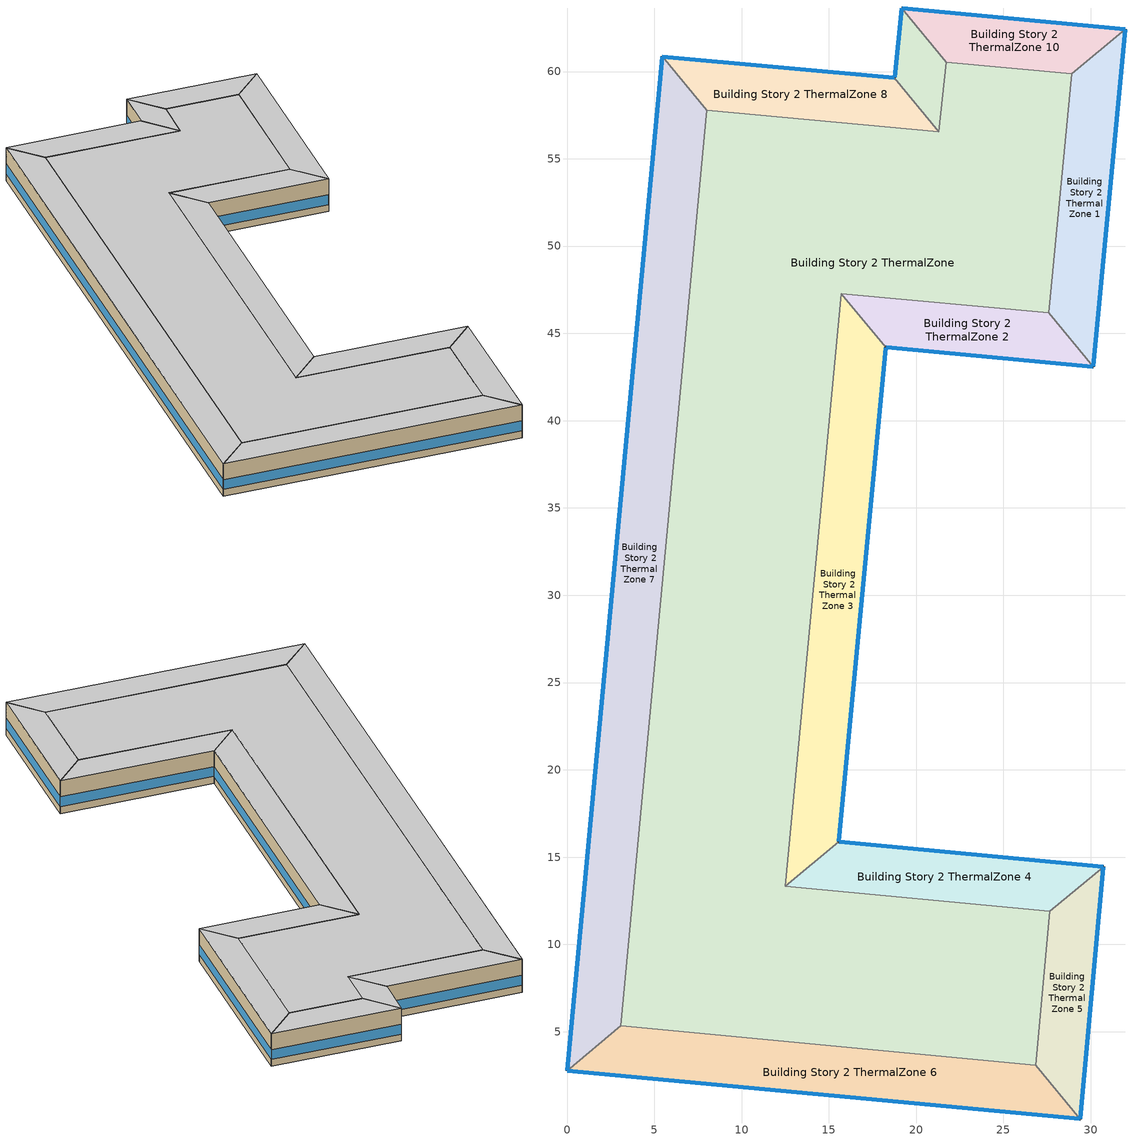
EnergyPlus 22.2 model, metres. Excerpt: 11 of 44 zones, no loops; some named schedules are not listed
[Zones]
Building Story 2 ThermalZone
 floor adiabatic (Typical Interior Ceiling): 28.9,59.87 27.59,46.17 15.7,47.28 12.49,13.33 27.65,11.89 26.84,3.08 3.08,5.33 8,57.78 21.29,56.55 21.71,60.54 z3.6
 wall adiabatic (Typical Interior Wall): 27.59,46.17 28.9,59.87 21.71,60.54 21.29,56.55 8,57.78 3.08,5.33 26.84,3.08 27.65,11.89 12.49,13.33 15.7,47.28 27.59,46.17 z3.6:7.2
 ceiling adiabatic (Typical Interior Floor): 21.71,60.54 21.29,56.55 8,57.78 3.08,5.33 26.84,3.08 27.65,11.89 12.49,13.33 15.7,47.28 27.59,46.17 28.9,59.87 z7.2
Building Story 2 ThermalZone 1
 floor adiabatic (Typical Interior Ceiling): 31.99,62.42 30.14,43.09 27.59,46.17 28.9,59.87 z3.6
 wall outside (Typical Insulated Steel Framed Exterior Wall R-12.99): 30.14,43.09 31.99,62.42 z3.6:7.2
 wall adiabatic (Typical Interior Wall): 31.99,62.42 28.9,59.87 27.59,46.17 30.14,43.09 z3.6:7.2
 window (U 0.55 SHGC 0.25): 30.15,43.12 31.98,62.39 z4.36:5.44
 ceiling adiabatic (Typical Interior Floor): 28.9,59.87 27.59,46.17 30.14,43.09 31.99,62.42 z7.2
Building Story 2 ThermalZone 10
 floor adiabatic (Typical Interior Floor): 19.17,63.64 31.99,62.42 28.9,59.87 21.71,60.54 z3.6
 wall outside (Typical Insulated Steel Framed Exterior Wall R-12.99): 31.99,62.42 19.17,63.64 z3.6:7.2
 wall adiabatic (Typical Interior Wall): 19.17,63.64 21.71,60.54 28.9,59.87 31.99,62.42 z3.6:7.2
 window (U 0.55 SHGC 0.25): 31.96,62.42 19.2,63.63 z4.36:5.45
 ceiling adiabatic (Typical Interior Ceiling): 21.71,60.54 28.9,59.87 31.99,62.42 19.17,63.64 z7.2
Building Story 2 ThermalZone 2
 floor adiabatic (Typical Interior Ceiling): 30.14,43.09 18.25,44.2 15.7,47.28 27.59,46.17 z3.6
 wall outside (Typical Insulated Steel Framed Exterior Wall R-12.99): 18.25,44.2 30.14,43.09 z3.6:7.2
 wall adiabatic (Typical Interior Wall): 30.14,43.09 27.59,46.17 15.7,47.28 18.25,44.2 z3.6:7.2
 window (U 0.55 SHGC 0.25): 18.28,44.2 30.12,43.09 z4.36:5.45
 ceiling adiabatic (Typical Interior Floor): 27.59,46.17 15.7,47.28 18.25,44.2 30.14,43.09 z7.2
Building Story 2 ThermalZone 3
 floor adiabatic (Typical Interior Ceiling): 18.25,44.2 15.57,15.88 12.49,13.33 15.7,47.28 z3.6
 wall outside (Typical Insulated Steel Framed Exterior Wall R-12.99): 15.57,15.88 18.25,44.2 z3.6:7.2
 wall adiabatic (Typical Interior Wall): 18.25,44.2 15.7,47.28 12.49,13.33 15.57,15.88 z3.6:7.2
 window (U 0.55 SHGC 0.25): 15.58,15.91 18.25,44.18 z4.36:5.44
 ceiling adiabatic (Typical Interior Ceiling): 15.7,47.28 12.49,13.33 15.57,15.88 18.25,44.2 z7.2
Building Story 2 ThermalZone 4
 floor adiabatic (Typical Interior Floor): 15.57,15.88 30.73,14.44 27.65,11.89 12.49,13.33 z3.6
 wall outside (Typical Insulated Steel Framed Exterior Wall R-12.99): 30.73,14.44 15.57,15.88 z3.6:7.2
 wall adiabatic (Typical Interior Wall): 15.57,15.88 12.49,13.33 27.65,11.89 30.73,14.44 z3.6:7.2
 window (U 0.55 SHGC 0.25): 30.71,14.44 15.6,15.88 z4.36:5.45
 ceiling adiabatic (Typical Interior Ceiling): 12.49,13.33 27.65,11.89 30.73,14.44 15.57,15.88 z7.2
Building Story 2 ThermalZone 5
 floor adiabatic (Typical Interior Floor): 30.73,14.44 29.39,0 26.84,3.08 27.65,11.89 z3.6
 wall outside (Typical Insulated Steel Framed Exterior Wall R-12.99): 29.39,0 30.73,14.44 z3.6:7.2
 wall adiabatic (Typical Interior Wall): 30.73,14.44 27.65,11.89 26.84,3.08 29.39,0 z3.6:7.2
 window (U 0.55 SHGC 0.25): 29.39,0.03 30.73,14.41 z4.36:5.45
 ceiling adiabatic (Typical Interior Ceiling): 27.65,11.89 26.84,3.08 29.39,0 30.73,14.44 z7.2
Building Story 2 ThermalZone 6
 floor adiabatic (Typical Interior Floor): 29.39,0 0,2.78 3.08,5.33 26.84,3.08 z3.6
 wall outside (Typical Insulated Steel Framed Exterior Wall R-12.99): 0,2.78 29.39,0 z3.6:7.2
 wall adiabatic (Typical Interior Wall): 29.39,0 26.84,3.08 3.08,5.33 0,2.78 z3.6:7.2
 window (U 0.55 SHGC 0.25): 0.03,2.77 29.37,0 z4.36:5.44
 ceiling adiabatic (Typical Interior Ceiling): 26.84,3.08 3.08,5.33 0,2.78 29.39,0 z7.2
Building Story 2 ThermalZone 7
 floor adiabatic (Typical Interior Floor): 0,2.78 5.44,60.86 8,57.78 3.08,5.33 z3.6
 wall outside (Typical Insulated Steel Framed Exterior Wall R-12.99): 5.44,60.86 0,2.78 z3.6:7.2
 wall adiabatic (Typical Interior Wall): 0,2.78 3.08,5.33 8,57.78 5.44,60.86 z3.6:7.2
 window (U 0.55 SHGC 0.25): 5.44,60.84 0,2.8 z4.36:5.44
 ceiling adiabatic (Typical Interior Ceiling): 3.08,5.33 8,57.78 5.44,60.86 0,2.78 z7.2
Building Story 2 ThermalZone 8
 floor adiabatic (Typical Interior Floor): 5.44,60.86 18.76,59.64 21.29,56.55 8,57.78 z3.6
 wall outside (Typical Insulated Steel Framed Exterior Wall R-12.99): 18.76,59.64 5.44,60.86 z3.6:7.2
 wall adiabatic (Typical Interior Wall): 5.44,60.86 8,57.78 21.29,56.55 18.76,59.64 z3.6:7.2
 window (U 0.55 SHGC 0.25): 18.73,59.64 5.47,60.86 z4.36:5.45
 ceiling adiabatic (Typical Interior Ceiling): 8,57.78 21.29,56.55 18.76,59.64 5.44,60.86 z7.2
Building Story 2 ThermalZone 9
 floor adiabatic (Typical Interior Floor): 18.76,59.64 19.17,63.64 21.71,60.54 21.29,56.55 z3.6
 wall outside (Typical Insulated Steel Framed Exterior Wall R-12.99): 19.17,63.64 18.76,59.64 z3.6:7.2
 wall adiabatic (Typical Interior Wall): 18.76,59.64 21.29,56.55 21.71,60.54 19.17,63.64 z3.6:7.2
 window (U 0.55 SHGC 0.25): 19.17,63.61 18.76,59.66 z4.36:5.46
 ceiling adiabatic (Typical Interior Ceiling): 21.29,56.55 21.71,60.54 19.17,63.64 18.76,59.64 z7.2
[Building]
bld_13: Terrain=City
[Site:Location]
Jack Northrop Fld H_CA_USA: Latitude {deg}=41.3145; Longitude {deg}=-105.585; Time Zone {hr}=-8; Elevation {m}=21
[Site:GroundTemperature:FCfactorMethod]
January Ground Temperature {C}=18.8; February Ground Temperature {C}=14.3; March Ground Temperature {C}=13.6; April Ground Temperature {C}=13.2; May Ground Temperature {C}=13.3; June Ground Temperature {C}=12.6; July Ground Temperature {C}=15.3; August Ground Temperature {C}=15.6; September Ground Temperature {C}=17.7; October Ground Temperature {C}=19.4; November Ground Temperature {C}=19.7; December Ground Temperature {C}=18.5
[Site:WaterMainsTemperature]
Calculation Method=Correlation; Annual Average Outdoor Air Temperature {C}=8.96667; Maximum Difference In Monthly Average Outdoor Air Temperatures {deltaC}=26.2
[SizingPeriod:DesignDay] Day of Month=21; Dry-Bulb Temperature Range Modifier Type=DefaultMultipliers; Humidity Condition Type=Wetbulb; Barometric Pressure {Pa}=98769; Rain Indicator=No; Snow Indicator=No; Daylight Saving Time Indicator=No; Begin Environment Reset Mode=FullResetAtBeginEnvironment
Name | Month | Day Type | Maximum Dry-Bulb Temperature {C} | Daily Dry-Bulb Temperature Range {deltaC} | Wetbulb or DewPoint at Maximum Dry-Bulb {C} | Wind Speed {m/s} | Wind Direction {deg} | Solar Model Indicator | ASHRAE Clear Sky Optical Depth for Beam Irradiance (taub) | ASHRAE Clear Sky Optical Depth for Diffuse Irradiance (taud) | Sky Clearness
Buffalo Niagara Intl Ap Ann Clg .4% Condns DB=>MWB 1 | 7 | SummerDesignDay | 30.3 | 9.3 | 21.8 | 5.7 | 240 | ASHRAETau | 0.462 | 2.001
Buffalo Niagara Intl Ap Ann Clg .4% Condns WB=>MDB 1 | 7 | SummerDesignDay | 27.8 | 9.3 | 23.8 | 5.7 | 240 | ASHRAETau | 0.462 | 2.001
Buffalo Niagara Intl Ap Ann Htg 99.6% Condns DB 1 | 1 | WinterDesignDay | -16.3 | 0 | -16.3 | 5.1 | 270 | ASHRAEClearSky |  |  | 0
[Material] Thermal Absorptance=0.9; Solar Absorptance=0.7
Name | Roughness | Thickness {m} | Conductivity {W/m-K} | Density {kg/m3} | Specific Heat {J/kg-K} | Visible Absorptance
100mm Normalweight concrete floor | MediumRough | 0.1016 | 2.31045 | 2322 | 832.557 | 0.7
25mm Stucco | Smooth | 0.0254 | 0.72 | 1856 | 840 | 0.7
5/8 in. Gypsum Board | MediumSmooth | 0.0159 | 0.16 | 800 | 1090 | 0.7
G01 13mm gypsum board | Smooth | 0.0127 | 0.160031 | 800.001 | 1090.73 | 0.5
Std Wood 6inch 1; Std Wood 6inch 2 | MediumSmooth | 0.15 | 0.12 | 540 | 1210 | 0.7
[Material:NoMass] Roughness=Smooth; Thermal Absorptance=0.9; Solar Absorptance=0.7
Name | Thermal Resistance {m2-K/W} | Visible Absorptance
CP02 CARPET PAD | 0.21648 | 0.8
Typical Insulation R-10.81 | 1.90342 | 0.7
[WindowMaterial:Gas]
Gap_1_W_0_0032: Gas Type=Air; Thickness {m}=0.0032
[WindowMaterial:Glazing] Optical Data Type=SpectralAverage; Infrared Transmittance at Normal Incidence=0; Back Side Infrared Hemispherical Emissivity=0.84; Conductivity {W/m-K}=1; Dirt Correction Factor for Solar and Visible Transmittance=1; Solar Diffusing=No
Name | Thickness {m} | Solar Transmittance at Normal Incidence | Front Side Solar Reflectance at Normal Incidence | Back Side Solar Reflectance at Normal Incidence | Visible Transmittance at Normal Incidence | Front Side Visible Reflectance at Normal Incidence | Back Side Visible Reflectance at Normal Incidence | Front Side Infrared Hemispherical Emissivity
Glass_2022F_LayerAvg | 0.0039 | 0.355897 | 0.394095 | 0.265645 | 0.677694 | 0.042734 | 0.05547 | 0.046
Glass_2175_LayerAvg | 0.0086 | 0.167758 | 0.217606 | 0.437978 | 0.416044 | 0.078729 | 0.10654 | 0.84
[Construction]
InteriorFurnishings 1: Std Wood 6inch 1
InteriorFurnishings 2: Std Wood 6inch 2
Typical Insulated Steel Framed Exterior Wall R-12.99: 25mm Stucco, 5/8 in. Gypsum Board, Typical Insulation R-10.81, 5/8 in. Gypsum Board
Typical Interior Ceiling: CP02 CARPET PAD, 100mm Normalweight concrete floor
Typical Interior Floor: 100mm Normalweight concrete floor, CP02 CARPET PAD
Typical Interior Wall: G01 13mm gypsum board, G01 13mm gypsum board
U 0.55 SHGC 0.25: Glass_2175_LayerAvg, Gap_1_W_0_0032, Glass_2022F_LayerAvg
[Zone] Multiplier=1; Part of Total Floor Area=Yes
Building Story 2 ThermalZone; Building Story 2 ThermalZone 1; Building Story 2 ThermalZone 10; Building Story 2 ThermalZone 2; Building Story 2 ThermalZone 3; Building Story 2 ThermalZone 4; Building Story 2 ThermalZone 5; Building Story 2 ThermalZone 6; Building Story 2 ThermalZone 7; Building Story 2 ThermalZone 8; Building Story 2 ThermalZone 9
[Space] Space Type=Story Mid Blended Space Type
Name | Zone
Building Story 2 Space | Building Story 2 ThermalZone
Building Story 2 Space 1 | Building Story 2 ThermalZone 1
Building Story 2 Space 10 | Building Story 2 ThermalZone 10
Building Story 2 Space 2 | Building Story 2 ThermalZone 2
Building Story 2 Space 3 | Building Story 2 ThermalZone 3
Building Story 2 Space 4 | Building Story 2 ThermalZone 4
Building Story 2 Space 5 | Building Story 2 ThermalZone 5
Building Story 2 Space 6 | Building Story 2 ThermalZone 6
Building Story 2 Space 7 | Building Story 2 ThermalZone 7
Building Story 2 Space 8 | Building Story 2 ThermalZone 8
Building Story 2 Space 9 | Building Story 2 ThermalZone 9
[SpaceList]
Story Mid Blended Space Type: Building Story 2 Space 3, Building Story 2 Space, Building Story 2 Space 10, Building Story 2 Space 9, Building Story 2 Space 4, Building Story 2 Space 8, Building Story 2 Space 5, Building Story 2 Space 7, Building Story 2 Space 6, Building Story 2 Space 1, Building Story 2 Space 2
[InternalMass]
Name | Construction | Zone or ZoneList | Space or SpaceList | Surface Area {m2}
Building Story 2 Space 3 SecondarySchool Classroom A  - Story Mid Mass; Building Story 2 Space 3 SecondarySchool Classroom C  - Story Mid Mass | InteriorFurnishings 1 | Building Story 2 ThermalZone 3 | Building Story 2 Space 3 | 36.251
Building Story 2 Space SecondarySchool Classroom A  - Story Mid Mass; Building Story 2 Space SecondarySchool Classroom C  - Story Mid Mass | InteriorFurnishings 1 | Building Story 2 ThermalZone | Building Story 2 Space | 301.266
Building Story 2 Space 10 SecondarySchool Classroom A  - Story Mid Mass; Building Story 2 Space 10 SecondarySchool Classroom C  - Story Mid Mass | InteriorFurnishings 1 | Building Story 2 ThermalZone 10 | Building Story 2 Space 10 | 11.6681
Building Story 2 Space 9 SecondarySchool Classroom A  - Story Mid Mass; Building Story 2 Space 9 SecondarySchool Classroom C  - Story Mid Mass | InteriorFurnishings 1 | Building Story 2 ThermalZone 9 | Building Story 2 Space 9 | 4.67745
Building Story 2 Space 4 SecondarySchool Classroom A  - Story Mid Mass; Building Story 2 Space 4 SecondarySchool Classroom C  - Story Mid Mass | InteriorFurnishings 1 | Building Story 2 ThermalZone 4 | Building Story 2 Space 4 | 17.6558
Building Story 2 Space 8 SecondarySchool Classroom A  - Story Mid Mass; Building Story 2 Space 8 SecondarySchool Classroom C  - Story Mid Mass | InteriorFurnishings 1 | Building Story 2 ThermalZone 8 | Building Story 2 Space 8 | 15.5292
Building Story 2 Space 5 SecondarySchool Classroom A  - Story Mid Mass; Building Story 2 Space 5 SecondarySchool Classroom C  - Story Mid Mass | InteriorFurnishings 1 | Building Story 2 ThermalZone 5 | Building Story 2 Space 5 | 13.5259
Building Story 2 Space 7 SecondarySchool Classroom A  - Story Mid Mass; Building Story 2 Space 7 SecondarySchool Classroom C  - Story Mid Mass | InteriorFurnishings 1 | Building Story 2 ThermalZone 7 | Building Story 2 Space 7 | 64.3603
Building Story 2 Space 6 SecondarySchool Classroom A  - Story Mid Mass; Building Story 2 Space 6 SecondarySchool Classroom C  - Story Mid Mass | InteriorFurnishings 1 | Building Story 2 ThermalZone 6 | Building Story 2 Space 6 | 30.9191
Building Story 2 Space 1 SecondarySchool Classroom A  - Story Mid Mass; Building Story 2 Space 1 SecondarySchool Classroom C  - Story Mid Mass | InteriorFurnishings 1 | Building Story 2 ThermalZone 1 | Building Story 2 Space 1 | 19.2248
Building Story 2 Space 2 SecondarySchool Classroom A  - Story Mid Mass; Building Story 2 Space 2 SecondarySchool Classroom C  - Story Mid Mass | InteriorFurnishings 1 | Building Story 2 ThermalZone 2 | Building Story 2 Space 2 | 13.8479
Building Story 2 Space 3 SecondarySchool Classroom A end_a - Story Mid Mass; Building Story 2 Space 3 SecondarySchool Classroom C end_a - Story Mid Mass | InteriorFurnishings 1 | Building Story 2 ThermalZone 3 | Building Story 2 Space 3 | 5.39205
Building Story 2 Space SecondarySchool Classroom A end_a - Story Mid Mass; Building Story 2 Space SecondarySchool Classroom C end_a - Story Mid Mass | InteriorFurnishings 1 | Building Story 2 ThermalZone | Building Story 2 Space | 44.8111
Building Story 2 Space 10 SecondarySchool Classroom A end_a - Story Mid Mass; Building Story 2 Space 10 SecondarySchool Classroom C end_a - Story Mid Mass | InteriorFurnishings 1 | Building Story 2 ThermalZone 10 | Building Story 2 Space 10 | 1.73554
Building Story 2 Space 9 SecondarySchool Classroom A end_a - Story Mid Mass; Building Story 2 Space 9 SecondarySchool Classroom C end_a - Story Mid Mass | InteriorFurnishings 1 | Building Story 2 ThermalZone 9 | Building Story 2 Space 9 | 0.695735
Building Story 2 Space 4 SecondarySchool Classroom A end_a - Story Mid Mass; Building Story 2 Space 4 SecondarySchool Classroom C end_a - Story Mid Mass | InteriorFurnishings 1 | Building Story 2 ThermalZone 4 | Building Story 2 Space 4 | 2.62616
Building Story 2 Space 8 SecondarySchool Classroom A end_a - Story Mid Mass; Building Story 2 Space 8 SecondarySchool Classroom C end_a - Story Mid Mass | InteriorFurnishings 1 | Building Story 2 ThermalZone 8 | Building Story 2 Space 8 | 2.30985
Building Story 2 Space 5 SecondarySchool Classroom A end_a - Story Mid Mass; Building Story 2 Space 5 SecondarySchool Classroom C end_a - Story Mid Mass | InteriorFurnishings 1 | Building Story 2 ThermalZone 5 | Building Story 2 Space 5 | 2.01187
Building Story 2 Space 7 SecondarySchool Classroom A end_a - Story Mid Mass; Building Story 2 Space 7 SecondarySchool Classroom C end_a - Story Mid Mass | InteriorFurnishings 1 | Building Story 2 ThermalZone 7 | Building Story 2 Space 7 | 9.57311
Building Story 2 Space 6 SecondarySchool Classroom A end_a - Story Mid Mass; Building Story 2 Space 6 SecondarySchool Classroom C end_a - Story Mid Mass | InteriorFurnishings 1 | Building Story 2 ThermalZone 6 | Building Story 2 Space 6 | 4.59899
Building Story 2 Space 1 SecondarySchool Classroom A end_a - Story Mid Mass; Building Story 2 Space 1 SecondarySchool Classroom C end_a - Story Mid Mass | InteriorFurnishings 1 | Building Story 2 ThermalZone 1 | Building Story 2 Space 1 | 2.85955
Building Story 2 Space 2 SecondarySchool Classroom A end_a - Story Mid Mass; Building Story 2 Space 2 SecondarySchool Classroom C end_a - Story Mid Mass | InteriorFurnishings 1 | Building Story 2 ThermalZone 2 | Building Story 2 Space 2 | 2.05977
Building Story 2 Space 3 SecondarySchool Corridor B  - Story Mid Mass | InteriorFurnishings 1 | Building Story 2 ThermalZone 3 | Building Story 2 Space 3 | 51.1161
Building Story 2 Space SecondarySchool Corridor B  - Story Mid Mass | InteriorFurnishings 1 | Building Story 2 ThermalZone | Building Story 2 Space | 424.804
Building Story 2 Space 10 SecondarySchool Corridor B  - Story Mid Mass | InteriorFurnishings 1 | Building Story 2 ThermalZone 10 | Building Story 2 Space 10 | 16.4527
Building Story 2 Space 9 SecondarySchool Corridor B  - Story Mid Mass | InteriorFurnishings 1 | Building Story 2 ThermalZone 9 | Building Story 2 Space 9 | 6.5955
Building Story 2 Space 4 SecondarySchool Corridor B  - Story Mid Mass | InteriorFurnishings 1 | Building Story 2 ThermalZone 4 | Building Story 2 Space 4 | 24.8958
Building Story 2 Space 8 SecondarySchool Corridor B  - Story Mid Mass | InteriorFurnishings 1 | Building Story 2 ThermalZone 8 | Building Story 2 Space 8 | 21.8972
Building Story 2 Space 5 SecondarySchool Corridor B  - Story Mid Mass | InteriorFurnishings 1 | Building Story 2 ThermalZone 5 | Building Story 2 Space 5 | 19.0724
Building Story 2 Space 7 SecondarySchool Corridor B  - Story Mid Mass | InteriorFurnishings 1 | Building Story 2 ThermalZone 7 | Building Story 2 Space 7 | 90.752
Building Story 2 Space 6 SecondarySchool Corridor B  - Story Mid Mass | InteriorFurnishings 1 | Building Story 2 ThermalZone 6 | Building Story 2 Space 6 | 43.5979
Building Story 2 Space 1 SecondarySchool Corridor B  - Story Mid Mass | InteriorFurnishings 1 | Building Story 2 ThermalZone 1 | Building Story 2 Space 1 | 27.1082
Building Story 2 Space 2 SecondarySchool Corridor B  - Story Mid Mass | InteriorFurnishings 1 | Building Story 2 ThermalZone 2 | Building Story 2 Space 2 | 19.5264
Building Story 2 Space 3 SecondarySchool Corridor B end_a - Story Mid Mass | InteriorFurnishings 1 | Building Story 2 ThermalZone 3 | Building Story 2 Space 3 | 7.60313
Building Story 2 Space SecondarySchool Corridor B end_a - Story Mid Mass | InteriorFurnishings 1 | Building Story 2 ThermalZone | Building Story 2 Space | 63.1864
Building Story 2 Space 10 SecondarySchool Corridor B end_a - Story Mid Mass | InteriorFurnishings 1 | Building Story 2 ThermalZone 10 | Building Story 2 Space 10 | 2.44722
Building Story 2 Space 9 SecondarySchool Corridor B end_a - Story Mid Mass | InteriorFurnishings 1 | Building Story 2 ThermalZone 9 | Building Story 2 Space 9 | 0.98103
Building Story 2 Space 4 SecondarySchool Corridor B end_a - Story Mid Mass | InteriorFurnishings 1 | Building Story 2 ThermalZone 4 | Building Story 2 Space 4 | 3.70305
Building Story 2 Space 8 SecondarySchool Corridor B end_a - Story Mid Mass | InteriorFurnishings 1 | Building Story 2 ThermalZone 8 | Building Story 2 Space 8 | 3.25703
Building Story 2 Space 5 SecondarySchool Corridor B end_a - Story Mid Mass | InteriorFurnishings 1 | Building Story 2 ThermalZone 5 | Building Story 2 Space 5 | 2.83687
Building Story 2 Space 7 SecondarySchool Corridor B end_a - Story Mid Mass | InteriorFurnishings 1 | Building Story 2 ThermalZone 7 | Building Story 2 Space 7 | 13.4987
Building Story 2 Space 6 SecondarySchool Corridor B end_a - Story Mid Mass | InteriorFurnishings 1 | Building Story 2 ThermalZone 6 | Building Story 2 Space 6 | 6.48486
Building Story 2 Space 1 SecondarySchool Corridor B end_a - Story Mid Mass | InteriorFurnishings 1 | Building Story 2 ThermalZone 1 | Building Story 2 Space 1 | 4.03214
Building Story 2 Space 2 SecondarySchool Corridor B end_a - Story Mid Mass | InteriorFurnishings 1 | Building Story 2 ThermalZone 2 | Building Story 2 Space 2 | 2.90441
Building Story 2 Space 3 SecondarySchool Gym A  - Story Mid Mass; Building Story 2 Space 3 SecondarySchool Gym C  - Story Mid Mass | InteriorFurnishings 1 | Building Story 2 ThermalZone 3 | Building Story 2 Space 3 | 2.5869
Building Story 2 Space SecondarySchool Gym A  - Story Mid Mass; Building Story 2 Space SecondarySchool Gym C  - Story Mid Mass | InteriorFurnishings 1 | Building Story 2 ThermalZone | Building Story 2 Space | 21.4986
Building Story 2 Space 10 SecondarySchool Gym A  - Story Mid Mass; Building Story 2 Space 10 SecondarySchool Gym C  - Story Mid Mass | InteriorFurnishings 1 | Building Story 2 ThermalZone 10 | Building Story 2 Space 10 | 0.832646
Building Story 2 Space 9 SecondarySchool Gym A  - Story Mid Mass; Building Story 2 Space 9 SecondarySchool Gym C  - Story Mid Mass | InteriorFurnishings 1 | Building Story 2 ThermalZone 9 | Building Story 2 Space 9 | 0.333787
Building Story 2 Space 4 SecondarySchool Gym A  - Story Mid Mass; Building Story 2 Space 4 SecondarySchool Gym C  - Story Mid Mass | InteriorFurnishings 1 | Building Story 2 ThermalZone 4 | Building Story 2 Space 4 | 1.25993
Building Story 2 Space 8 SecondarySchool Gym A  - Story Mid Mass; Building Story 2 Space 8 SecondarySchool Gym C  - Story Mid Mass | InteriorFurnishings 1 | Building Story 2 ThermalZone 8 | Building Story 2 Space 8 | 1.10818
Building Story 2 Space 5 SecondarySchool Gym A  - Story Mid Mass; Building Story 2 Space 5 SecondarySchool Gym C  - Story Mid Mass | InteriorFurnishings 1 | Building Story 2 ThermalZone 5 | Building Story 2 Space 5 | 0.965221
Building Story 2 Space 7 SecondarySchool Gym A  - Story Mid Mass; Building Story 2 Space 7 SecondarySchool Gym C  - Story Mid Mass | InteriorFurnishings 1 | Building Story 2 ThermalZone 7 | Building Story 2 Space 7 | 4.59281
Building Story 2 Space 6 SecondarySchool Gym A  - Story Mid Mass; Building Story 2 Space 6 SecondarySchool Gym C  - Story Mid Mass | InteriorFurnishings 1 | Building Story 2 ThermalZone 6 | Building Story 2 Space 6 | 2.20642
Building Story 2 Space 1 SecondarySchool Gym A  - Story Mid Mass; Building Story 2 Space 1 SecondarySchool Gym C  - Story Mid Mass | InteriorFurnishings 1 | Building Story 2 ThermalZone 1 | Building Story 2 Space 1 | 1.3719
Building Story 2 Space 2 SecondarySchool Gym A  - Story Mid Mass; Building Story 2 Space 2 SecondarySchool Gym C  - Story Mid Mass | InteriorFurnishings 1 | Building Story 2 ThermalZone 2 | Building Story 2 Space 2 | 0.9882
Building Story 2 Space 3 SecondarySchool Gym A end_b - Story Mid Mass; Building Story 2 Space 3 SecondarySchool Gym C end_b - Story Mid Mass | InteriorFurnishings 1 | Building Story 2 ThermalZone 3 | Building Story 2 Space 3 | 2.86528
Building Story 2 Space SecondarySchool Gym A end_b - Story Mid Mass; Building Story 2 Space SecondarySchool Gym C end_b - Story Mid Mass | InteriorFurnishings 1 | Building Story 2 ThermalZone | Building Story 2 Space | 23.8121
Building Story 2 Space 10 SecondarySchool Gym A end_b - Story Mid Mass; Building Story 2 Space 10 SecondarySchool Gym C end_b - Story Mid Mass | InteriorFurnishings 1 | Building Story 2 ThermalZone 10 | Building Story 2 Space 10 | 0.922248
Building Story 2 Space 9 SecondarySchool Gym A end_b - Story Mid Mass; Building Story 2 Space 9 SecondarySchool Gym C end_b - Story Mid Mass | InteriorFurnishings 1 | Building Story 2 ThermalZone 9 | Building Story 2 Space 9 | 0.369707
Building Story 2 Space 4 SecondarySchool Gym A end_b - Story Mid Mass; Building Story 2 Space 4 SecondarySchool Gym C end_b - Story Mid Mass | InteriorFurnishings 1 | Building Story 2 ThermalZone 4 | Building Story 2 Space 4 | 1.39552
Building Story 2 Space 8 SecondarySchool Gym A end_b - Story Mid Mass; Building Story 2 Space 8 SecondarySchool Gym C end_b - Story Mid Mass | InteriorFurnishings 1 | Building Story 2 ThermalZone 8 | Building Story 2 Space 8 | 1.22743
Building Story 2 Space 5 SecondarySchool Gym A end_b - Story Mid Mass; Building Story 2 Space 5 SecondarySchool Gym C end_b - Story Mid Mass | InteriorFurnishings 1 | Building Story 2 ThermalZone 5 | Building Story 2 Space 5 | 1.06909
Building Story 2 Space 7 SecondarySchool Gym A end_b - Story Mid Mass; Building Story 2 Space 7 SecondarySchool Gym C end_b - Story Mid Mass | InteriorFurnishings 1 | Building Story 2 ThermalZone 7 | Building Story 2 Space 7 | 5.08705
Building Story 2 Space 6 SecondarySchool Gym A end_b - Story Mid Mass; Building Story 2 Space 6 SecondarySchool Gym C end_b - Story Mid Mass | InteriorFurnishings 1 | Building Story 2 ThermalZone 6 | Building Story 2 Space 6 | 2.44385
Building Story 2 Space 1 SecondarySchool Gym A end_b - Story Mid Mass; Building Story 2 Space 1 SecondarySchool Gym C end_b - Story Mid Mass | InteriorFurnishings 1 | Building Story 2 ThermalZone 1 | Building Story 2 Space 1 | 1.51954
Building Story 2 Space 2 SecondarySchool Gym A end_b - Story Mid Mass; Building Story 2 Space 2 SecondarySchool Gym C end_b - Story Mid Mass | InteriorFurnishings 1 | Building Story 2 ThermalZone 2 | Building Story 2 Space 2 | 1.09454
Building Story 2 Space 3 SecondarySchool Gym B  - Story Mid Mass | InteriorFurnishings 1 | Building Story 2 ThermalZone 3 | Building Story 2 Space 3 | 11.427
Building Story 2 Space SecondarySchool Gym B  - Story Mid Mass | InteriorFurnishings 1 | Building Story 2 ThermalZone | Building Story 2 Space | 94.9649
Building Story 2 Space 10 SecondarySchool Gym B  - Story Mid Mass | InteriorFurnishings 1 | Building Story 2 ThermalZone 10 | Building Story 2 Space 10 | 3.678
Building Story 2 Space 9 SecondarySchool Gym B  - Story Mid Mass | InteriorFurnishings 1 | Building Story 2 ThermalZone 9 | Building Story 2 Space 9 | 1.47442
Building Story 2 Space 4 SecondarySchool Gym B  - Story Mid Mass | InteriorFurnishings 1 | Building Story 2 ThermalZone 4 | Building Story 2 Space 4 | 5.56544
Building Story 2 Space 8 SecondarySchool Gym B  - Story Mid Mass | InteriorFurnishings 1 | Building Story 2 ThermalZone 8 | Building Story 2 Space 8 | 4.8951
Building Story 2 Space 5 SecondarySchool Gym B  - Story Mid Mass | InteriorFurnishings 1 | Building Story 2 ThermalZone 5 | Building Story 2 Space 5 | 4.26362
Building Story 2 Space 7 SecondarySchool Gym B  - Story Mid Mass | InteriorFurnishings 1 | Building Story 2 ThermalZone 7 | Building Story 2 Space 7 | 20.2876
Building Story 2 Space 6 SecondarySchool Gym B  - Story Mid Mass | InteriorFurnishings 1 | Building Story 2 ThermalZone 6 | Building Story 2 Space 6 | 9.7463
Building Story 2 Space 1 SecondarySchool Gym B  - Story Mid Mass | InteriorFurnishings 1 | Building Story 2 ThermalZone 1 | Building Story 2 Space 1 | 6.06004
Building Story 2 Space 2 SecondarySchool Gym B  - Story Mid Mass | InteriorFurnishings 1 | Building Story 2 ThermalZone 2 | Building Story 2 Space 2 | 4.36513
Building Story 2 Space 3 SecondarySchool Gym B end_b - Story Mid Mass | InteriorFurnishings 1 | Building Story 2 ThermalZone 3 | Building Story 2 Space 3 | 12.6567
Building Story 2 Space SecondarySchool Gym B end_b - Story Mid Mass | InteriorFurnishings 1 | Building Story 2 ThermalZone | Building Story 2 Space | 105.184
Building Story 2 Space 10 SecondarySchool Gym B end_b - Story Mid Mass | InteriorFurnishings 1 | Building Story 2 ThermalZone 10 | Building Story 2 Space 10 | 4.0738
Building Story 2 Space 9 SecondarySchool Gym B end_b - Story Mid Mass | InteriorFurnishings 1 | Building Story 2 ThermalZone 9 | Building Story 2 Space 9 | 1.63309
Building Story 2 Space 4 SecondarySchool Gym B end_b - Story Mid Mass | InteriorFurnishings 1 | Building Story 2 ThermalZone 4 | Building Story 2 Space 4 | 6.16435
Building Story 2 Space 8 SecondarySchool Gym B end_b - Story Mid Mass | InteriorFurnishings 1 | Building Story 2 ThermalZone 8 | Building Story 2 Space 8 | 5.42187
Building Story 2 Space 5 SecondarySchool Gym B end_b - Story Mid Mass | InteriorFurnishings 1 | Building Story 2 ThermalZone 5 | Building Story 2 Space 5 | 4.72244
Building Story 2 Space 7 SecondarySchool Gym B end_b - Story Mid Mass | InteriorFurnishings 1 | Building Story 2 ThermalZone 7 | Building Story 2 Space 7 | 22.4708
Building Story 2 Space 6 SecondarySchool Gym B end_b - Story Mid Mass | InteriorFurnishings 1 | Building Story 2 ThermalZone 6 | Building Story 2 Space 6 | 10.7951
Building Story 2 Space 1 SecondarySchool Gym B end_b - Story Mid Mass | InteriorFurnishings 1 | Building Story 2 ThermalZone 1 | Building Story 2 Space 1 | 6.71217
Building Story 2 Space 2 SecondarySchool Gym B end_b - Story Mid Mass | InteriorFurnishings 1 | Building Story 2 ThermalZone 2 | Building Story 2 Space 2 | 4.83487
Building Story 2 Space Mass | InteriorFurnishings 2 | Building Story 2 ThermalZone | Building Story 2 Space | 1470.92
Building Story 2 Space 1 Mass | InteriorFurnishings 2 | Building Story 2 ThermalZone 1 | Building Story 2 Space 1 | 93.8642
Building Story 2 Space 10 Mass | InteriorFurnishings 2 | Building Story 2 ThermalZone 10 | Building Story 2 Space 10 | 56.9688
Building Story 2 Space 2 Mass | InteriorFurnishings 2 | Building Story 2 ThermalZone 2 | Building Story 2 Space 2 | 67.6117
Building Story 2 Space 3 Mass | InteriorFurnishings 2 | Building Story 2 ThermalZone 3 | Building Story 2 Space 3 | 176.993
Building Story 2 Space 4 Mass | InteriorFurnishings 2 | Building Story 2 ThermalZone 4 | Building Story 2 Space 4 | 86.2034
Building Story 2 Space 5 Mass | InteriorFurnishings 2 | Building Story 2 ThermalZone 5 | Building Story 2 Space 5 | 66.0395
Building Story 2 Space 6 Mass | InteriorFurnishings 2 | Building Story 2 ThermalZone 6 | Building Story 2 Space 6 | 150.961
Building Story 2 Space 7 Mass | InteriorFurnishings 2 | Building Story 2 ThermalZone 7 | Building Story 2 Space 7 | 314.236
Building Story 2 Space 8 Mass | InteriorFurnishings 2 | Building Story 2 ThermalZone 8 | Building Story 2 Space 8 | 75.8205
Building Story 2 Space 9 Mass | InteriorFurnishings 2 | Building Story 2 ThermalZone 9 | Building Story 2 Space 9 | 22.8374
[Lights] Zone or ZoneList or Space or SpaceList=Story Mid Blended Space Type; Design Level Calculation Method=Watts/Area; Return Air Fraction=0; Fraction Radiant=0.37; Fraction Visible=0.2; Fraction Replaceable=1
Name | Schedule | Watts per Zone Floor Area {W/m2}
SecondarySchool Classroom Lights 1 | SchoolSecondary BLDG_LIGHT_CLASSROOM_SCH_2013 | 6.28069
SecondarySchool Corridor Lights 1 | SchoolSecondary BLDG_LIGHT_CORRIDOR_SCH_2013 | 2.35688
SecondarySchool Gym Lights 2 | SchoolSecondary BLDG_LIGHT_GYM_SCH_2013 | 1.53202
[People] Zone or ZoneList or Space or SpaceList=Story Mid Blended Space Type; Number of People Calculation Method=People/Area; Fraction Radiant=0.3; Activity Level Schedule=SchoolSecondary ACTIVITY_SCH; Enable ASHRAE 55 Comfort Warnings=Yes; Mean Radiant Temperature Calculation Type=ZoneAveraged; Work Efficiency Schedule=Work Efficiency Schedule; Clothing Insulation Schedule=Clothing Schedule; Air Velocity Schedule=Air Velocity Schedule; Thermal Comfort Model 1 Type=Fanger
Name | Number of People Schedule | People per Floor Area {person/m2}
SecondarySchool Classroom People 1 | SchoolSecondary BLDG_OCC_SCH | 0.177277
SecondarySchool Gym People 2 | SchoolSecondary BLDG_OCC_SCH_Gym | 0.0638343
[ElectricEquipment] Zone or ZoneList or Space or SpaceList=Story Mid Blended Space Type; Schedule=SchoolSecondary BLDG_EQUIP_SCH_2013; Design Level Calculation Method=Watts/Area; Fraction Latent=0; Fraction Radiant=0.5; Fraction Lost=0
Name | Watts per Zone Floor Area {W/m2}
SecondarySchool Classroom Elec Equip 1 | 4.70545
SecondarySchool Corridor Elec Equip 1 | 1.32128
SecondarySchool Gym Elec Equip 2 | 0.978793
[ZoneInfiltration:DesignFlowRate] Zone or ZoneList or Space or SpaceList=Story Mid Blended Space Type; Schedule=Always On Discrete; Design Flow Rate Calculation Method=Flow/ExteriorArea; Constant Term Coefficient=0; Temperature Term Coefficient=0; Velocity Term Coefficient=0.224; Velocity Squared Term Coefficient=0
Name | Flow Rate per Exterior Surface Area {m3/s-m2}
SecondarySchool Classroom A  - Story Mid Infiltration; SecondarySchool Classroom C  - Story Mid Infiltration | 0.000119343
SecondarySchool Classroom A end_a - Story Mid Infiltration; SecondarySchool Classroom C end_a - Story Mid Infiltration | 5.11568e-05
SecondarySchool Corridor B end_a - Story Mid Infiltration | 4.71038e-05
SecondarySchool Gym A  - Story Mid Infiltration; SecondarySchool Gym C  - Story Mid Infiltration | 1.60267e-05
SecondarySchool Gym A end_b - Story Mid Infiltration; SecondarySchool Gym C end_b - Story Mid Infiltration | 3.55026e-05
SecondarySchool Gym B end_b - Story Mid Infiltration | 7.8412e-05
[Daylighting:Controls] Lighting Control Type=Stepped; Minimum Input Power Fraction for Continuous or ContinuousOff Dimming Control=0.3; Minimum Light Output Fraction for Continuous or ContinuousOff Dimming Control=0.2; Number of Stepped Control Steps=3; Probability Lighting will be Reset When Needed in Manual Stepped Control=1; Glare Calculation Azimuth Angle of View Direction Clockwise from Zone y-Axis {deg}=-0; Maximum Allowable Discomfort Glare Index=22; Illuminance Setpoint at Reference Point 1 {lux}=215
Name | Zone or Space | Glare Calculation Daylighting Reference Point | Daylighting Reference Point Name 1 | Fraction of Lights Controlled by Reference Point 1 | Daylighting Reference Point Name 2 | Fraction of Lights Controlled by Reference Point 2 | Illuminance Setpoint at Reference Point 2 {lux}
Building Story 2 ThermalZone 1 DaylightingControls | Building Story 2 ThermalZone 1 | Building Story 2 Space 1 Daylt Sensor 1 | Building Story 2 Space 1 Daylt Sensor 1 | 0.691 | Building Story 2 Space 1 Daylt Sensor 2 | 0.308 | 215
Building Story 2 ThermalZone 10 DaylightingControls | Building Story 2 ThermalZone 10 | Building Story 2 Space 10 Daylt Sensor 1 | Building Story 2 Space 10 Daylt Sensor 1 | 0.715
Building Story 2 ThermalZone 2 DaylightingControls | Building Story 2 ThermalZone 2 | Building Story 2 Space 2 Daylt Sensor 1 | Building Story 2 Space 2 Daylt Sensor 1 | 0.639 | Building Story 2 Space 2 Daylt Sensor 2 | 0.306 | 215
Building Story 2 ThermalZone 3 DaylightingControls | Building Story 2 ThermalZone 3 | Building Story 2 Space 3 Daylt Sensor 1 | Building Story 2 Space 3 Daylt Sensor 1 | 0.621 | Building Story 2 Space 3 Daylt Sensor 2 | 0.337 | 215
Building Story 2 ThermalZone 4 DaylightingControls | Building Story 2 ThermalZone 4 | Building Story 2 Space 4 Daylt Sensor 1 | Building Story 2 Space 4 Daylt Sensor 1 | 0.642 | Building Story 2 Space 4 Daylt Sensor 2 | 0.315 | 215
Building Story 2 ThermalZone 5 DaylightingControls | Building Story 2 ThermalZone 5 | Building Story 2 Space 5 Daylt Sensor 1 | Building Story 2 Space 5 Daylt Sensor 1 | 0.707 | Building Story 2 Space 5 Daylt Sensor 2 | 0.292 | 215
Building Story 2 ThermalZone 6 DaylightingControls | Building Story 2 ThermalZone 6 | Building Story 2 Space 6 Daylt Sensor 1 | Building Story 2 Space 6 Daylt Sensor 1 | 0.676 | Building Story 2 Space 6 Daylt Sensor 2 | 0.323 | 215
Building Story 2 ThermalZone 7 DaylightingControls | Building Story 2 ThermalZone 7 | Building Story 2 Space 7 Daylt Sensor 1 | Building Story 2 Space 7 Daylt Sensor 1 | 0.663 | Building Story 2 Space 7 Daylt Sensor 2 | 0.336 | 215
Building Story 2 ThermalZone 8 DaylightingControls | Building Story 2 ThermalZone 8 | Building Story 2 Space 8 Daylt Sensor 1 | Building Story 2 Space 8 Daylt Sensor 1 | 0.639 | Building Story 2 Space 8 Daylt Sensor 2 | 0.312 | 215
[Exterior:Lights] Control Option=AstronomicalClock
Name | Schedule | Design Level {W}
Building Facades | Schedule Ruleset 1 | 721.941
Main Entries | Schedule Ruleset 2 | 266.854
Other Doors | Schedule Ruleset 2 | 252.399
Parking Areas and Drives | Schedule Ruleset 2 | 5310.01
[Schedule:Week:Daily]
SchoolSecondary BLDG_LIGHT_CLASSROOM_SCH_2013 Week Rule - Jan1-Jan3: SchoolSecondary BLDG_LIGHT_CLASSROOM_SCH_2013 Wkdy Day, SchoolSecondary BLDG_LIGHT_CLASSROOM_SCH_2013 Wkdy Day, SchoolSecondary BLDG_LIGHT_CLASSROOM_SCH_2013 Wkdy Day, SchoolSecondary BLDG_LIGHT_CLASSROOM_SCH_2013 Wkdy Day, SchoolSecondary BLDG_LIGHT_CLASSROOM_SCH_2013 Wkdy Day, SchoolSecondary BLDG_LIGHT_CLASSROOM_SCH_2013 Wkdy Day, SchoolSecondary BLDG_LIGHT_CLASSROOM_SCH_2013 Wknd Day, SchoolSecondary BLDG_LIGHT_CLASSROOM_SCH_2013 Default, SchoolSecondary BLDG_LIGHT_CLASSROOM_SCH_2013 Summer Design Day, SchoolSecondary BLDG_LIGHT_CLASSROOM_SCH_2013 Winter Design Day, SchoolSecondary BLDG_LIGHT_CLASSROOM_SCH_2013 Default, SchoolSecondary BLDG_LIGHT_CLASSROOM_SCH_2013 Default
SchoolSecondary BLDG_LIGHT_CLASSROOM_SCH_2013 Week Rule - Jan4-Jun27: SchoolSecondary BLDG_LIGHT_CLASSROOM_SCH_2013 Wknd Day, SchoolSecondary BLDG_LIGHT_CLASSROOM_SCH_2013 Wkdy Day, SchoolSecondary BLDG_LIGHT_CLASSROOM_SCH_2013 Wkdy Day, SchoolSecondary BLDG_LIGHT_CLASSROOM_SCH_2013 Wkdy Day, SchoolSecondary BLDG_LIGHT_CLASSROOM_SCH_2013 Wkdy Day, SchoolSecondary BLDG_LIGHT_CLASSROOM_SCH_2013 Wkdy Day, SchoolSecondary BLDG_LIGHT_CLASSROOM_SCH_2013 Wknd Day, SchoolSecondary BLDG_LIGHT_CLASSROOM_SCH_2013 Default, SchoolSecondary BLDG_LIGHT_CLASSROOM_SCH_2013 Summer Design Day, SchoolSecondary BLDG_LIGHT_CLASSROOM_SCH_2013 Winter Design Day, SchoolSecondary BLDG_LIGHT_CLASSROOM_SCH_2013 Default, SchoolSecondary BLDG_LIGHT_CLASSROOM_SCH_2013 Default
SchoolSecondary BLDG_LIGHT_CLASSROOM_SCH_2013 Week Rule - Jun28-Jul4: SchoolSecondary BLDG_LIGHT_CLASSROOM_SCH_2013 Wknd Day, SchoolSecondary BLDG_LIGHT_CLASSROOM_SCH_2013 Wkdy Day, SchoolSecondary BLDG_LIGHT_CLASSROOM_SCH_2013 Wkdy Day, SchoolSecondary BLDG_LIGHT_CLASSROOM_SCH_2013 Wkdy Day 1, SchoolSecondary BLDG_LIGHT_CLASSROOM_SCH_2013 Wkdy Day 1, SchoolSecondary BLDG_LIGHT_CLASSROOM_SCH_2013 Wkdy Day 1, SchoolSecondary BLDG_LIGHT_CLASSROOM_SCH_2013 Wknd Day 1, SchoolSecondary BLDG_LIGHT_CLASSROOM_SCH_2013 Default, SchoolSecondary BLDG_LIGHT_CLASSROOM_SCH_2013 Summer Design Day, SchoolSecondary BLDG_LIGHT_CLASSROOM_SCH_2013 Winter Design Day, SchoolSecondary BLDG_LIGHT_CLASSROOM_SCH_2013 Default, SchoolSecondary BLDG_LIGHT_CLASSROOM_SCH_2013 Default
SchoolSecondary BLDG_LIGHT_CLASSROOM_SCH_2013 Week Rule - Jul5-Aug29: SchoolSecondary BLDG_LIGHT_CLASSROOM_SCH_2013 Wknd Day 1, SchoolSecondary BLDG_LIGHT_CLASSROOM_SCH_2013 Wkdy Day 1, SchoolSecondary BLDG_LIGHT_CLASSROOM_SCH_2013 Wkdy Day 1, SchoolSecondary BLDG_LIGHT_CLASSROOM_SCH_2013 Wkdy Day 1, SchoolSecondary BLDG_LIGHT_CLASSROOM_SCH_2013 Wkdy Day 1, SchoolSecondary BLDG_LIGHT_CLASSROOM_SCH_2013 Wkdy Day 1, SchoolSecondary BLDG_LIGHT_CLASSROOM_SCH_2013 Wknd Day 1, SchoolSecondary BLDG_LIGHT_CLASSROOM_SCH_2013 Default, SchoolSecondary BLDG_LIGHT_CLASSROOM_SCH_2013 Summer Design Day, SchoolSecondary BLDG_LIGHT_CLASSROOM_SCH_2013 Winter Design Day, SchoolSecondary BLDG_LIGHT_CLASSROOM_SCH_2013 Default, SchoolSecondary BLDG_LIGHT_CLASSROOM_SCH_2013 Default
SchoolSecondary BLDG_LIGHT_CLASSROOM_SCH_2013 Week Rule - Aug30-Sep5: SchoolSecondary BLDG_LIGHT_CLASSROOM_SCH_2013 Wknd Day 1, SchoolSecondary BLDG_LIGHT_CLASSROOM_SCH_2013 Wkdy Day 1, SchoolSecondary BLDG_LIGHT_CLASSROOM_SCH_2013 Wkdy Day 2, SchoolSecondary BLDG_LIGHT_CLASSROOM_SCH_2013 Wkdy Day 2, SchoolSecondary BLDG_LIGHT_CLASSROOM_SCH_2013 Wkdy Day 2, SchoolSecondary BLDG_LIGHT_CLASSROOM_SCH_2013 Wkdy Day 2, SchoolSecondary BLDG_LIGHT_CLASSROOM_SCH_2013 Default, SchoolSecondary BLDG_LIGHT_CLASSROOM_SCH_2013 Default, SchoolSecondary BLDG_LIGHT_CLASSROOM_SCH_2013 Summer Design Day, SchoolSecondary BLDG_LIGHT_CLASSROOM_SCH_2013 Winter Design Day, SchoolSecondary BLDG_LIGHT_CLASSROOM_SCH_2013 Default, SchoolSecondary BLDG_LIGHT_CLASSROOM_SCH_2013 Default
SchoolSecondary BLDG_LIGHT_CLASSROOM_SCH_2013 Week Rule - Sep6-Dec31: SchoolSecondary BLDG_LIGHT_CLASSROOM_SCH_2013 Default, SchoolSecondary BLDG_LIGHT_CLASSROOM_SCH_2013 Wkdy Day 2, SchoolSecondary BLDG_LIGHT_CLASSROOM_SCH_2013 Wkdy Day 2, SchoolSecondary BLDG_LIGHT_CLASSROOM_SCH_2013 Wkdy Day 2, SchoolSecondary BLDG_LIGHT_CLASSROOM_SCH_2013 Wkdy Day 2, SchoolSecondary BLDG_LIGHT_CLASSROOM_SCH_2013 Wkdy Day 2, SchoolSecondary BLDG_LIGHT_CLASSROOM_SCH_2013 Default, SchoolSecondary BLDG_LIGHT_CLASSROOM_SCH_2013 Default, SchoolSecondary BLDG_LIGHT_CLASSROOM_SCH_2013 Summer Design Day, SchoolSecondary BLDG_LIGHT_CLASSROOM_SCH_2013 Winter Design Day, SchoolSecondary BLDG_LIGHT_CLASSROOM_SCH_2013 Default, SchoolSecondary BLDG_LIGHT_CLASSROOM_SCH_2013 Default
SchoolSecondary BLDG_LIGHT_CORRIDOR_SCH_2013 Week Rule - Jan1-Jan3: SchoolSecondary BLDG_LIGHT_CORRIDOR_SCH_2013 Wkdy Day, SchoolSecondary BLDG_LIGHT_CORRIDOR_SCH_2013 Wkdy Day, SchoolSecondary BLDG_LIGHT_CORRIDOR_SCH_2013 Wkdy Day, SchoolSecondary BLDG_LIGHT_CORRIDOR_SCH_2013 Wkdy Day, SchoolSecondary BLDG_LIGHT_CORRIDOR_SCH_2013 Wkdy Day, SchoolSecondary BLDG_LIGHT_CORRIDOR_SCH_2013 Wkdy Day, SchoolSecondary BLDG_LIGHT_CORRIDOR_SCH_2013 Wknd Day, SchoolSecondary BLDG_LIGHT_CORRIDOR_SCH_2013 Default, SchoolSecondary BLDG_LIGHT_CORRIDOR_SCH_2013 Summer Design Day, SchoolSecondary BLDG_LIGHT_CORRIDOR_SCH_2013 Winter Design Day, SchoolSecondary BLDG_LIGHT_CORRIDOR_SCH_2013 Default, SchoolSecondary BLDG_LIGHT_CORRIDOR_SCH_2013 Default
SchoolSecondary BLDG_LIGHT_CORRIDOR_SCH_2013 Week Rule - Jan4-Jun27: SchoolSecondary BLDG_LIGHT_CORRIDOR_SCH_2013 Wknd Day, SchoolSecondary BLDG_LIGHT_CORRIDOR_SCH_2013 Wkdy Day, SchoolSecondary BLDG_LIGHT_CORRIDOR_SCH_2013 Wkdy Day, SchoolSecondary BLDG_LIGHT_CORRIDOR_SCH_2013 Wkdy Day, SchoolSecondary BLDG_LIGHT_CORRIDOR_SCH_2013 Wkdy Day, SchoolSecondary BLDG_LIGHT_CORRIDOR_SCH_2013 Wkdy Day, SchoolSecondary BLDG_LIGHT_CORRIDOR_SCH_2013 Wknd Day, SchoolSecondary BLDG_LIGHT_CORRIDOR_SCH_2013 Default, SchoolSecondary BLDG_LIGHT_CORRIDOR_SCH_2013 Summer Design Day, SchoolSecondary BLDG_LIGHT_CORRIDOR_SCH_2013 Winter Design Day, SchoolSecondary BLDG_LIGHT_CORRIDOR_SCH_2013 Default, SchoolSecondary BLDG_LIGHT_CORRIDOR_SCH_2013 Default
SchoolSecondary BLDG_LIGHT_CORRIDOR_SCH_2013 Week Rule - Jun28-Jul4: SchoolSecondary BLDG_LIGHT_CORRIDOR_SCH_2013 Wknd Day, SchoolSecondary BLDG_LIGHT_CORRIDOR_SCH_2013 Wkdy Day, SchoolSecondary BLDG_LIGHT_CORRIDOR_SCH_2013 Wkdy Day, SchoolSecondary BLDG_LIGHT_CORRIDOR_SCH_2013 Wkdy Day 1, SchoolSecondary BLDG_LIGHT_CORRIDOR_SCH_2013 Wkdy Day 1, SchoolSecondary BLDG_LIGHT_CORRIDOR_SCH_2013 Wkdy Day 1, SchoolSecondary BLDG_LIGHT_CORRIDOR_SCH_2013 Wknd Day 1, SchoolSecondary BLDG_LIGHT_CORRIDOR_SCH_2013 Default, SchoolSecondary BLDG_LIGHT_CORRIDOR_SCH_2013 Summer Design Day, SchoolSecondary BLDG_LIGHT_CORRIDOR_SCH_2013 Winter Design Day, SchoolSecondary BLDG_LIGHT_CORRIDOR_SCH_2013 Default, SchoolSecondary BLDG_LIGHT_CORRIDOR_SCH_2013 Default
SchoolSecondary BLDG_LIGHT_CORRIDOR_SCH_2013 Week Rule - Jul5-Aug29: SchoolSecondary BLDG_LIGHT_CORRIDOR_SCH_2013 Wknd Day 1, SchoolSecondary BLDG_LIGHT_CORRIDOR_SCH_2013 Wkdy Day 1, SchoolSecondary BLDG_LIGHT_CORRIDOR_SCH_2013 Wkdy Day 1, SchoolSecondary BLDG_LIGHT_CORRIDOR_SCH_2013 Wkdy Day 1, SchoolSecondary BLDG_LIGHT_CORRIDOR_SCH_2013 Wkdy Day 1, SchoolSecondary BLDG_LIGHT_CORRIDOR_SCH_2013 Wkdy Day 1, SchoolSecondary BLDG_LIGHT_CORRIDOR_SCH_2013 Wknd Day 1, SchoolSecondary BLDG_LIGHT_CORRIDOR_SCH_2013 Default, SchoolSecondary BLDG_LIGHT_CORRIDOR_SCH_2013 Summer Design Day, SchoolSecondary BLDG_LIGHT_CORRIDOR_SCH_2013 Winter Design Day, SchoolSecondary BLDG_LIGHT_CORRIDOR_SCH_2013 Default, SchoolSecondary BLDG_LIGHT_CORRIDOR_SCH_2013 Default
SchoolSecondary BLDG_LIGHT_CORRIDOR_SCH_2013 Week Rule - Aug30-Sep5: SchoolSecondary BLDG_LIGHT_CORRIDOR_SCH_2013 Wknd Day 1, SchoolSecondary BLDG_LIGHT_CORRIDOR_SCH_2013 Wkdy Day 1, SchoolSecondary BLDG_LIGHT_CORRIDOR_SCH_2013 Wkdy Day 2, SchoolSecondary BLDG_LIGHT_CORRIDOR_SCH_2013 Wkdy Day 2, SchoolSecondary BLDG_LIGHT_CORRIDOR_SCH_2013 Wkdy Day 2, SchoolSecondary BLDG_LIGHT_CORRIDOR_SCH_2013 Wkdy Day 2, SchoolSecondary BLDG_LIGHT_CORRIDOR_SCH_2013 Default, SchoolSecondary BLDG_LIGHT_CORRIDOR_SCH_2013 Default, SchoolSecondary BLDG_LIGHT_CORRIDOR_SCH_2013 Summer Design Day, SchoolSecondary BLDG_LIGHT_CORRIDOR_SCH_2013 Winter Design Day, SchoolSecondary BLDG_LIGHT_CORRIDOR_SCH_2013 Default, SchoolSecondary BLDG_LIGHT_CORRIDOR_SCH_2013 Default
SchoolSecondary BLDG_LIGHT_CORRIDOR_SCH_2013 Week Rule - Sep6-Dec31: SchoolSecondary BLDG_LIGHT_CORRIDOR_SCH_2013 Default, SchoolSecondary BLDG_LIGHT_CORRIDOR_SCH_2013 Wkdy Day 2, SchoolSecondary BLDG_LIGHT_CORRIDOR_SCH_2013 Wkdy Day 2, SchoolSecondary BLDG_LIGHT_CORRIDOR_SCH_2013 Wkdy Day 2, SchoolSecondary BLDG_LIGHT_CORRIDOR_SCH_2013 Wkdy Day 2, SchoolSecondary BLDG_LIGHT_CORRIDOR_SCH_2013 Wkdy Day 2, SchoolSecondary BLDG_LIGHT_CORRIDOR_SCH_2013 Default, SchoolSecondary BLDG_LIGHT_CORRIDOR_SCH_2013 Default, SchoolSecondary BLDG_LIGHT_CORRIDOR_SCH_2013 Summer Design Day, SchoolSecondary BLDG_LIGHT_CORRIDOR_SCH_2013 Winter Design Day, SchoolSecondary BLDG_LIGHT_CORRIDOR_SCH_2013 Default, SchoolSecondary BLDG_LIGHT_CORRIDOR_SCH_2013 Default
Schedule Ruleset 1 Week Rule - Jan1-Dec31: Schedule Day 103, Schedule Day 103, Schedule Day 103, Schedule Day 103, Schedule Day 103, Schedule Day 103, Schedule Day 103, Schedule Day 103, Schedule Day 103, Schedule Day 103, Schedule Day 103, Schedule Day 103
Schedule Ruleset 2 Week Rule - Jan1-Dec31: Schedule Day 104, Schedule Day 104, Schedule Day 104, Schedule Day 104, Schedule Day 104, Schedule Day 104, Schedule Day 104, Schedule Day 104, Schedule Day 104, Schedule Day 104, Schedule Day 104, Schedule Day 104
[Schedule:Year]
SchoolSecondary BLDG_LIGHT_CLASSROOM_SCH_2013: SchoolSecondary BLDG_LIGHT_CLASSROOM_SCH_2013 Week Rule - Jan1-Jan3, 1, 1, 1, 3, SchoolSecondary BLDG_LIGHT_CLASSROOM_SCH_2013 Week Rule - Jan4-Jun27, 1, 4, 6, 27, SchoolSecondary BLDG_LIGHT_CLASSROOM_SCH_2013 Week Rule - Jun28-Jul4, 6, 28, 7, 4, SchoolSecondary BLDG_LIGHT_CLASSROOM_SCH_2013 Week Rule - Jul5-Aug29, 7, 5, 8, 29, SchoolSecondary BLDG_LIGHT_CLASSROOM_SCH_2013 Week Rule - Aug30-Sep5, 8, 30, 9, 5, SchoolSecondary BLDG_LIGHT_CLASSROOM_SCH_2013 Week Rule - Sep6-Dec31, 9, 6, 12, 31
SchoolSecondary BLDG_LIGHT_GYM_SCH_2013: SchoolSecondary BLDG_LIGHT_GYM_SCH_2013 Week Rule - Jan1-Jan3, 1, 1, 1, 3, SchoolSecondary BLDG_LIGHT_GYM_SCH_2013 Week Rule - Jan4-Jun27, 1, 4, 6, 27, SchoolSecondary BLDG_LIGHT_GYM_SCH_2013 Week Rule - Jun28-Jul4, 6, 28, 7, 4, SchoolSecondary BLDG_LIGHT_GYM_SCH_2013 Week Rule - Jul5-Aug29, 7, 5, 8, 29, SchoolSecondary BLDG_LIGHT_GYM_SCH_2013 Week Rule - Aug30-Sep5, 8, 30, 9, 5, SchoolSecondary BLDG_LIGHT_GYM_SCH_2013 Week Rule - Sep6-Dec31, 9, 6, 12, 31
SchoolSecondary ACTIVITY_SCH: SchoolSecondary ACTIVITY_SCH Week Rule - Jan1-Dec31, 1, 1, 12, 31
Work Efficiency Schedule: Work Efficiency Schedule Week Rule - Jan1-Dec31, 1, 1, 12, 31
Clothing Schedule: Clothing Schedule Week Rule - Jan1-Dec31, 1, 1, 12, 31
Air Velocity Schedule: Air Velocity Schedule Week Rule - Jan1-Dec31, 1, 1, 12, 31
SchoolSecondary BLDG_OCC_SCH_Gym: SchoolSecondary BLDG_OCC_SCH_Gym Week Rule - Jan1-Jan3, 1, 1, 1, 3, SchoolSecondary BLDG_OCC_SCH_Gym Week Rule - Jan4-Jun27, 1, 4, 6, 27, SchoolSecondary BLDG_OCC_SCH_Gym Week Rule - Jun28-Jul4, 6, 28, 7, 4, SchoolSecondary BLDG_OCC_SCH_Gym Week Rule - Jul5-Aug29, 7, 5, 8, 29, SchoolSecondary BLDG_OCC_SCH_Gym Week Rule - Aug30-Sep5, 8, 30, 9, 5, SchoolSecondary BLDG_OCC_SCH_Gym Week Rule - Sep6-Dec31, 9, 6, 12, 31
SchoolSecondary BLDG_OCC_SCH: SchoolSecondary BLDG_OCC_SCH Week Rule - Jan1-Jan3, 1, 1, 1, 3, SchoolSecondary BLDG_OCC_SCH Week Rule - Jan4-Jun13, 1, 4, 6, 13, SchoolSecondary BLDG_OCC_SCH Week Rule - Jun14-Jun20, 6, 14, 6, 20, SchoolSecondary BLDG_OCC_SCH Week Rule - Jun21-Sep12, 6, 21, 9, 12, SchoolSecondary BLDG_OCC_SCH Week Rule - Sep13-Sep19, 9, 13, 9, 19, SchoolSecondary BLDG_OCC_SCH Week Rule - Sep20-Dec31, 9, 20, 12, 31
SchoolSecondary BLDG_EQUIP_SCH_2013: SchoolSecondary BLDG_EQUIP_SCH_2013 Week Rule - Jan1-Jan3, 1, 1, 1, 3, SchoolSecondary BLDG_EQUIP_SCH_2013 Week Rule - Jan4-Jun27, 1, 4, 6, 27, SchoolSecondary BLDG_EQUIP_SCH_2013 Week Rule - Jun28-Jul4, 6, 28, 7, 4, SchoolSecondary BLDG_EQUIP_SCH_2013 Week Rule - Jul5-Aug29, 7, 5, 8, 29, SchoolSecondary BLDG_EQUIP_SCH_2013 Week Rule - Aug30-Sep5, 8, 30, 9, 5, SchoolSecondary BLDG_EQUIP_SCH_2013 Week Rule - Sep6-Dec31, 9, 6, 12, 31
SchoolSecondary BLDG_LIGHT_CORRIDOR_SCH_2013: SchoolSecondary BLDG_LIGHT_CORRIDOR_SCH_2013 Week Rule - Jan1-Jan3, 1, 1, 1, 3, SchoolSecondary BLDG_LIGHT_CORRIDOR_SCH_2013 Week Rule - Jan4-Jun27, 1, 4, 6, 27, SchoolSecondary BLDG_LIGHT_CORRIDOR_SCH_2013 Week Rule - Jun28-Jul4, 6, 28, 7, 4, SchoolSecondary BLDG_LIGHT_CORRIDOR_SCH_2013 Week Rule - Jul5-Aug29, 7, 5, 8, 29, SchoolSecondary BLDG_LIGHT_CORRIDOR_SCH_2013 Week Rule - Aug30-Sep5, 8, 30, 9, 5, SchoolSecondary BLDG_LIGHT_CORRIDOR_SCH_2013 Week Rule - Sep6-Dec31, 9, 6, 12, 31
Schedule Ruleset 1: Schedule Ruleset 1 Week Rule - Jan1-Dec31, 1, 1, 12, 31
Schedule Ruleset 2: Schedule Ruleset 2 Week Rule - Jan1-Dec31, 1, 1, 12, 31
[Schedule:Constant]
Always On Discrete: Hourly Value=1
